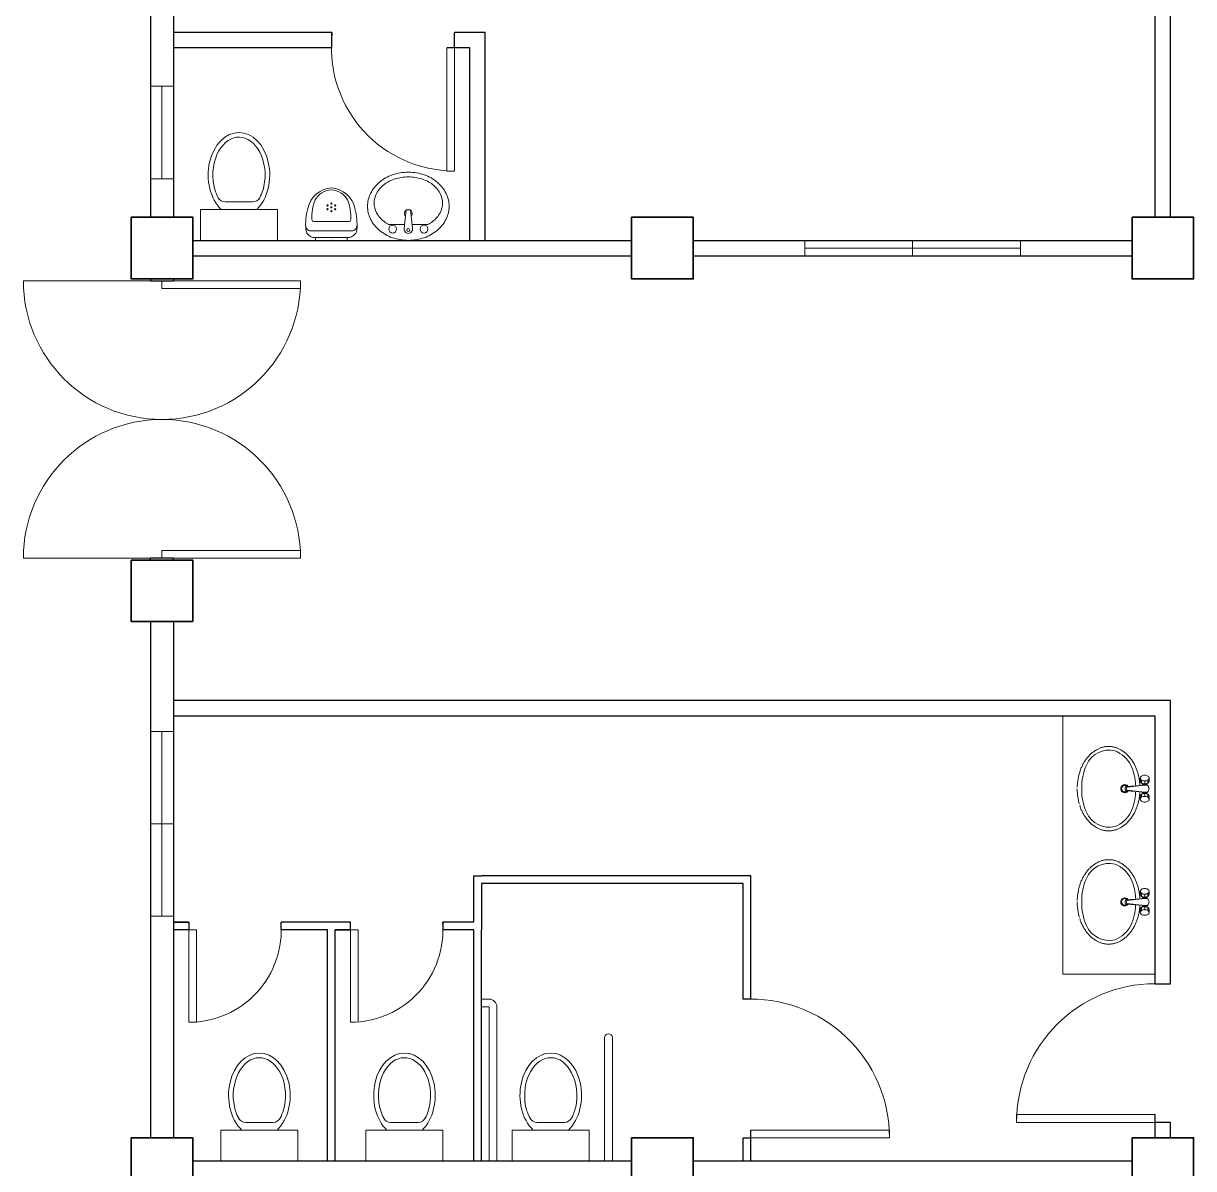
# Model space of a CAD drawing. Header units: millimetres. Extents: x 63005 to 126950, y 36019 to 74749.
# Drawn here: x 63154.81 to 63162.41, y 36893.94 to 36901.37 of the extents above; entities that cross this region are included whole.
import ezdxf

# ---------------------------------------------------------------- set-up
doc = ezdxf.new("R2010")
doc.units = ezdxf.units.MM
doc.header["$LTSCALE"] = 0.04
doc.linetypes.add('HIDDEN2', pattern=[0.1875, 0.125, -0.0625])

msp = doc.modelspace()

# ---------------------------------------------------------------- linework, layer by layer
at = {"color": 8, "lineweight": 25}
for p, q in [((63155.6368, 36905.713), (63155.6368, 36900.113)), ((63155.7868, 36905.713), (63155.7868, 36900.113)), ((63162.1618, 36900.113), (63162.1618, 36901.963)), ((63162.2618, 36900.113), (63162.2618, 36901.963)), ((63156.8181, 36901.313), (63155.7868, 36901.313)), ((63156.8118, 36901.313), (63156.8118, 36901.213)), ((63157.8107, 36901.313), (63157.6118, 36901.313)), ((63157.6118, 36901.213), (63157.6118, 36901.313)), ((63157.8118, 36899.963), (63157.8107, 36901.313)), ((63156.8118, 36901.213), (63155.7868, 36901.213)), ((63157.7118, 36901.213), (63157.5618, 36901.213)), ((63157.7118, 36901.213), (63157.6118, 36901.213)), ((63157.7118, 36899.963), (63157.7118, 36901.213)), ((63155.9118, 36899.963), (63158.7618, 36899.963)), ((63159.1618, 36899.963), (63162.0118, 36899.963)), ((63155.9118, 36899.863), (63158.7618, 36899.863)), ((63159.1618, 36899.863), (63162.0118, 36899.863)), ((63155.6368, 36899.713), (63155.6368, 36899.7005)), ((63155.6368, 36899.7005), (63155.7868, 36899.7005)), ((63155.7868, 36899.713), (63155.7868, 36899.7005)), ((63155.7868, 36897.9005), (63155.6368, 36897.9005)), ((63155.6368, 36897.888), (63155.6368, 36897.9005)), ((63155.7868, 36897.888), (63155.7868, 36897.9005)), ((63155.6368, 36897.488), (63155.6368, 36894.138)), ((63155.7868, 36897.488), (63155.6368, 36897.488)), ((63155.7868, 36897.488), (63155.7868, 36894.138)), ((63162.2618, 36896.9755), (63155.7868, 36896.9755)), ((63162.2618, 36895.138), (63162.2618, 36896.9755)), ((63162.1618, 36896.8755), (63155.7868, 36896.8755)), ((63162.1618, 36895.138), (63162.1618, 36896.8755)), ((63157.7368, 36895.538), (63157.7368, 36895.838)), ((63157.7368, 36895.838), (63157.7868, 36895.838)), ((63159.5368, 36895.838), (63157.7868, 36895.838)), ((63159.5368, 36895.038), (63159.5368, 36895.838)), ((63159.4868, 36895.788), (63157.7868, 36895.788)), ((63157.7868, 36895.788), (63157.7868, 36895.488)), ((63159.4868, 36895.0366), (63159.4868, 36895.788)), ((63155.8868, 36895.538), (63155.7868, 36895.538)), ((63155.7868, 36895.538), (63155.8868, 36895.538)), ((63155.8868, 36895.538), (63155.8868, 36895.488)), ((63156.7868, 36895.538), (63156.4868, 36895.538)), ((63156.4868, 36895.488), (63156.4868, 36895.538)), ((63156.9368, 36895.538), (63156.7868, 36895.538)), ((63156.9368, 36895.488), (63156.9368, 36895.538)), ((63157.7368, 36895.538), (63157.5368, 36895.538)), ((63157.5368, 36895.538), (63157.5368, 36895.488)), ((63155.8868, 36895.488), (63155.7868, 36895.488)), ((63156.7868, 36895.488), (63156.4847, 36895.488)), ((63156.7868, 36893.988), (63156.7868, 36895.488)), ((63156.8368, 36893.988), (63156.8368, 36895.488)), ((63156.9368, 36895.488), (63156.8368, 36895.488)), ((63156.8368, 36895.488), (63156.9368, 36895.488)), ((63157.7368, 36895.488), (63157.5368, 36895.488)), ((63157.7368, 36893.988), (63157.7368, 36895.488)), ((63157.7868, 36893.988), (63157.7868, 36895.488)), ((63162.1618, 36895.138), (63162.2618, 36895.138)), ((63159.5368, 36895.038), (63159.4868, 36895.038)), ((63162.1618, 36894.138), (63162.1618, 36894.288)), ((63162.2618, 36894.238), (63162.1618, 36894.238)), ((63162.2618, 36894.138), (63162.2618, 36894.238)), ((63159.4868, 36893.988), (63159.4868, 36894.138)), ((63159.4868, 36894.138), (63159.5368, 36894.138)), ((63159.5368, 36893.988), (63159.5368, 36894.188)), ((63155.9118, 36893.988), (63158.7618, 36893.988)), ((63156.8368, 36893.988), (63157.7368, 36893.988)), ((63156.8368, 36893.988), (63157.7368, 36893.988)), ((63159.1618, 36893.988), (63162.0118, 36893.988))]:
    msp.add_line(p, q, dxfattribs=at)
at = {"color": 8, "lineweight": -2}
for p, q in [((63156.8181, 36901.313), (63156.8118, 36901.313)), ((63159.1618, 36893.988), (63159.4868, 36893.988))]:
    msp.add_line(p, q, dxfattribs=at)
at = {"color": 8, "lineweight": 13}
for p, q in [((63157.5618, 36900.413), (63157.5618, 36901.213)), ((63157.6118, 36901.213), (63157.6118, 36900.413)), ((63157.6118, 36900.413), (63157.5618, 36900.413)), ((63155.7118, 36899.7005), (63154.8118, 36899.7005)), ((63155.7118, 36899.7005), (63156.6118, 36899.7005)), ((63155.7118, 36899.6505), (63155.7118, 36899.7005)), ((63156.6118, 36899.7005), (63156.6118, 36899.6505)), ((63156.6118, 36899.6505), (63155.7118, 36899.6505)), ((63155.7118, 36897.9505), (63156.6118, 36897.9505)), ((63155.7118, 36897.9005), (63155.7118, 36897.9505)), ((63156.6118, 36897.9505), (63156.6118, 36897.9005)), ((63155.7118, 36897.9005), (63154.8118, 36897.9005)), ((63156.6118, 36897.9005), (63155.7118, 36897.9005)), ((63155.8868, 36895.488), (63155.8868, 36894.888)), ((63155.8868, 36895.488), (63155.9368, 36895.488)), ((63155.9368, 36894.888), (63155.9368, 36895.488)), ((63156.4847, 36895.488), (63156.4868, 36895.488)), ((63156.9368, 36895.488), (63156.9368, 36894.888)), ((63156.9368, 36895.488), (63156.9868, 36895.488)), ((63156.9868, 36894.888), (63156.9868, 36895.488)), ((63155.8868, 36894.888), (63155.9368, 36894.888)), ((63161.2618, 36894.288), (63162.1618, 36894.288)), ((63161.2618, 36894.238), (63161.2618, 36894.288)), ((63162.1618, 36894.238), (63161.2618, 36894.238)), ((63159.5368, 36894.138), (63159.5368, 36894.188)), ((63160.4368, 36894.188), (63159.5368, 36894.188)), ((63159.5368, 36894.138), (63160.4368, 36894.138)), ((63160.4368, 36894.138), (63160.4368, 36894.188))]:
    msp.add_line(p, q, dxfattribs=at)
at = {"color": 8, "lineweight": 9}
for p, q in [((63155.6368, 36900.363), (63155.6368, 36900.963)), ((63155.6368, 36900.963), (63155.7868, 36900.963)), ((63155.7118, 36900.963), (63155.7118, 36900.363)), ((63155.7868, 36900.363), (63155.6368, 36900.363)), ((63156.1212, 36900.213), (63156.3022, 36900.213)), ((63155.9618, 36899.963), (63155.9618, 36900.163)), ((63155.9618, 36900.163), (63156.4618, 36900.163)), ((63156.4618, 36900.163), (63156.4618, 36899.963)), ((63157.2973, 36900.1609), (63157.284, 36900.039)), ((63157.3263, 36900.1609), (63157.3397, 36900.039)), ((63156.6798, 36900.0244), (63156.9438, 36900.0244)), ((63156.4618, 36899.963), (63155.9618, 36899.963)), ((63159.8868, 36899.863), (63159.8868, 36899.963)), ((63161.2868, 36899.913), (63159.8868, 36899.913)), ((63160.5868, 36899.963), (63161.2868, 36899.963)), ((63160.5868, 36899.963), (63160.5868, 36899.863)), ((63161.2868, 36899.963), (63161.2868, 36899.863)), ((63161.2868, 36899.863), (63159.8868, 36899.863)), ((63155.7868, 36896.7755), (63155.6368, 36896.7755)), ((63155.7118, 36896.7755), (63155.7118, 36895.5755)), ((63161.9797, 36896.4138), (63161.9704, 36896.418)), ((63161.9709, 36896.4182), (63162.0707, 36896.4243)), ((63161.9804, 36896.414), (63162.0761, 36896.4249)), ((63162.0656, 36896.4726), (63162.0656, 36896.4513)), ((63162.0741, 36896.4568), (63162.0656, 36896.4695)), ((63162.0741, 36896.4386), (63162.0656, 36896.4513)), ((63162.0741, 36896.4568), (63162.0946, 36896.4531)), ((63162.0741, 36896.4568), (63162.0741, 36896.4386)), ((63162.0741, 36896.4386), (63162.0946, 36896.4349)), ((63162.0761, 36896.4249), (63162.1116, 36896.4262)), ((63162.0806, 36896.4357), (63162.0806, 36896.4322)), ((63162.1151, 36896.4568), (63162.0946, 36896.4531)), ((63162.0946, 36896.4349), (63162.0946, 36896.4531)), ((63162.1151, 36896.4386), (63162.0946, 36896.4349)), ((63162.1086, 36896.4357), (63162.1086, 36896.4322)), ((63162.1151, 36896.4568), (63162.1236, 36896.4695)), ((63162.1151, 36896.4568), (63162.1151, 36896.4386)), ((63162.1151, 36896.4386), (63162.1236, 36896.4513)), ((63162.1236, 36896.4726), (63162.1236, 36896.4513)), ((63161.9797, 36896.3941), (63161.9704, 36896.3898)), ((63161.9709, 36896.3896), (63162.0707, 36896.3835)), ((63161.9804, 36896.3938), (63162.0761, 36896.3829)), ((63162.0741, 36896.3692), (63162.0656, 36896.3565)), ((63162.0656, 36896.3352), (63162.0656, 36896.3565)), ((63162.0741, 36896.351), (63162.0656, 36896.3383)), ((63162.0741, 36896.3692), (63162.0946, 36896.3729)), ((63162.0741, 36896.351), (63162.0741, 36896.3692)), ((63162.0741, 36896.351), (63162.0946, 36896.3547)), ((63162.0761, 36896.3829), (63162.1116, 36896.3816)), ((63162.0806, 36896.3722), (63162.0806, 36896.3756)), ((63162.0946, 36896.3729), (63162.0946, 36896.3547)), ((63162.1151, 36896.3692), (63162.0946, 36896.3729)), ((63162.1151, 36896.351), (63162.0946, 36896.3547)), ((63162.1086, 36896.3722), (63162.1086, 36896.3756)), ((63162.1151, 36896.3692), (63162.1236, 36896.3565)), ((63162.1151, 36896.351), (63162.1151, 36896.3692)), ((63162.1151, 36896.351), (63162.1236, 36896.3383)), ((63162.1236, 36896.3352), (63162.1236, 36896.3565)), ((63155.6368, 36896.1755), (63155.7868, 36896.1755)), ((63162.0656, 36895.7375), (63162.0656, 36895.7163)), ((63162.0741, 36895.7218), (63162.0656, 36895.7344)), ((63162.0741, 36895.7218), (63162.0946, 36895.718)), ((63162.0741, 36895.7218), (63162.0741, 36895.7036)), ((63162.1151, 36895.7218), (63162.0946, 36895.718)), ((63162.1151, 36895.7218), (63162.1236, 36895.7344)), ((63162.1151, 36895.7218), (63162.1151, 36895.7036)), ((63162.1236, 36895.7375), (63162.1236, 36895.7163)), ((63161.9797, 36895.6787), (63161.9704, 36895.6829)), ((63161.9797, 36895.659), (63161.9704, 36895.6547)), ((63161.9709, 36895.6831), (63162.0707, 36895.6892)), ((63161.9709, 36895.6546), (63162.0707, 36895.6484)), ((63161.9804, 36895.6789), (63162.0761, 36895.6899)), ((63161.9804, 36895.6587), (63162.0761, 36895.6478)), ((63162.0741, 36895.7036), (63162.0656, 36895.7163)), ((63162.0741, 36895.7036), (63162.0946, 36895.6998)), ((63162.0761, 36895.6899), (63162.1116, 36895.6911)), ((63162.0761, 36895.6478), (63162.1116, 36895.6466)), ((63162.0806, 36895.7006), (63162.0806, 36895.6971)), ((63162.0946, 36895.6998), (63162.0946, 36895.718)), ((63162.1151, 36895.7036), (63162.0946, 36895.6998)), ((63162.1086, 36895.7006), (63162.1086, 36895.6971)), ((63162.1151, 36895.7036), (63162.1236, 36895.7163)), ((63155.7868, 36895.5755), (63155.6368, 36895.5755)), ((63162.0741, 36895.6341), (63162.0656, 36895.6214)), ((63162.0656, 36895.6001), (63162.0656, 36895.6214)), ((63162.0741, 36895.6159), (63162.0656, 36895.6032)), ((63162.0741, 36895.6341), (63162.0946, 36895.6378)), ((63162.0741, 36895.6159), (63162.0741, 36895.6341)), ((63162.0741, 36895.6159), (63162.0946, 36895.6196)), ((63162.0806, 36895.6371), (63162.0806, 36895.6406)), ((63162.0946, 36895.6378), (63162.0946, 36895.6196)), ((63162.1151, 36895.6341), (63162.0946, 36895.6378)), ((63162.1151, 36895.6159), (63162.0946, 36895.6196)), ((63162.1086, 36895.6371), (63162.1086, 36895.6406)), ((63162.1151, 36895.6159), (63162.1151, 36895.6341)), ((63162.1151, 36895.6341), (63162.1236, 36895.6214)), ((63162.1151, 36895.6159), (63162.1236, 36895.6032)), ((63162.1236, 36895.6001), (63162.1236, 36895.6214)), ((63157.7868, 36894.988), (63157.7868, 36895.038)), ((63157.7868, 36895.038), (63157.8368, 36895.038)), ((63157.8368, 36894.988), (63157.7868, 36894.988)), ((63157.8368, 36894.688), (63157.8368, 36894.988)), ((63157.8868, 36894.988), (63157.8868, 36893.988)), ((63158.5868, 36894.788), (63158.5868, 36893.988)), ((63158.6368, 36894.688), (63158.6368, 36894.788)), ((63157.8368, 36893.988), (63157.8368, 36894.688)), ((63158.6368, 36893.988), (63158.6368, 36894.688)), ((63156.435, 36894.238), (63156.254, 36894.238)), ((63157.3774, 36894.238), (63157.1964, 36894.238)), ((63158.1462, 36894.238), (63158.3272, 36894.238)), ((63156.0944, 36894.188), (63156.0944, 36893.988)), ((63156.5944, 36894.188), (63156.0944, 36894.188)), ((63156.5944, 36893.988), (63156.5944, 36894.188)), ((63157.0368, 36894.188), (63157.0368, 36893.988)), ((63157.5368, 36894.188), (63157.0368, 36894.188)), ((63157.5368, 36893.988), (63157.5368, 36894.188)), ((63157.9868, 36893.988), (63157.9868, 36894.188)), ((63157.9868, 36894.188), (63158.4868, 36894.188)), ((63158.4868, 36894.188), (63158.4868, 36893.988)), ((63156.0944, 36893.988), (63156.5944, 36893.988)), ((63157.0368, 36893.988), (63157.5368, 36893.988)), ((63157.7868, 36893.988), (63157.8368, 36893.988)), ((63158.4868, 36893.988), (63157.9868, 36893.988)), ((63158.5868, 36893.988), (63158.6368, 36893.988))]:
    msp.add_line(p, q, dxfattribs=at)
for points in [[(63155.6368, 36900.963), (63155.7868, 36900.963), (63155.7868, 36900.363), (63155.6368, 36900.363)], [(63159.8868, 36899.963), (63161.2868, 36899.963), (63161.2868, 36899.863), (63159.8868, 36899.863)], [(63155.6368, 36896.7755), (63155.7868, 36896.7755), (63155.7868, 36895.5755), (63155.6368, 36895.5755)]]:
    msp.add_lwpolyline(points, close=True, dxfattribs=at)
for points in [[(63157.5768, 36900.184, 0.11576), (63157.5575, 36900.2665, 0.104047), (63157.4992, 36900.3402, 0.090875), (63157.4153, 36900.3876, 0.083344), (63157.3118, 36900.405, 0.083344), (63157.2084, 36900.3876, 0.090875), (63157.1244, 36900.3402, 0.104047), (63157.0662, 36900.2665, 0.11576), (63157.0468, 36900.184, 0.11576), (63157.0662, 36900.1015, 0.104047), (63157.1244, 36900.0277, 0.090875), (63157.2084, 36899.9803, 0.083344), (63157.3118, 36899.963, 0.083344), (63157.4153, 36899.9803, 0.090875), (63157.4992, 36900.0277, 0.104047), (63157.5575, 36900.1015, 0.11576)], [(63162.0656, 36896.4726, 0.145837), (63162.0676, 36896.4661, 0.107165), (63162.0741, 36896.4596, 0.077149), (63162.0831, 36896.4558, 0.064217), (63162.0946, 36896.4543, 0.064217), (63162.1062, 36896.4558, 0.077149), (63162.1151, 36896.4596, 0.107165), (63162.1217, 36896.4661, 0.145837), (63162.1236, 36896.4726, 0.145837), (63162.1217, 36896.4792, 0.107165), (63162.1151, 36896.4856, 0.077149), (63162.1062, 36896.4895, 0.064217), (63162.0946, 36896.491, 0.064217), (63162.0831, 36896.4895, 0.077149), (63162.0741, 36896.4856, 0.107165), (63162.0676, 36896.4792, 0.145837)], [(63162.0656, 36896.3352, -0.145837), (63162.0676, 36896.3417, -0.107165), (63162.0741, 36896.3482, -0.077149), (63162.0831, 36896.3521, -0.064217), (63162.0946, 36896.3536, -0.064217), (63162.1062, 36896.3521, -0.077149), (63162.1151, 36896.3482, -0.107165), (63162.1217, 36896.3417, -0.145837), (63162.1236, 36896.3352, -0.145837), (63162.1217, 36896.3287, -0.107165), (63162.1151, 36896.3222, -0.077149), (63162.1062, 36896.3183, -0.064217), (63162.0946, 36896.3168, -0.064217), (63162.0831, 36896.3183, -0.077149), (63162.0741, 36896.3222, -0.107165), (63162.0676, 36896.3287, -0.145837)], [(63162.0656, 36895.7375, 0.145837), (63162.0676, 36895.731, 0.107165), (63162.0741, 36895.7246, 0.077149), (63162.0831, 36895.7207, 0.064217), (63162.0946, 36895.7192, 0.064217), (63162.1062, 36895.7207, 0.077149), (63162.1151, 36895.7246, 0.107165), (63162.1217, 36895.731, 0.145837), (63162.1236, 36895.7375, 0.145837), (63162.1217, 36895.7441, 0.107165), (63162.1151, 36895.7505, 0.077149), (63162.1062, 36895.7544, 0.064217), (63162.0946, 36895.7559, 0.064217), (63162.0831, 36895.7544, 0.077149), (63162.0741, 36895.7505, 0.107165), (63162.0676, 36895.7441, 0.145837)], [(63162.0656, 36895.6001, -0.145837), (63162.0676, 36895.6066, -0.107165), (63162.0741, 36895.6131, -0.077149), (63162.0831, 36895.617, -0.064217), (63162.0946, 36895.6185, -0.064217), (63162.1062, 36895.617, -0.077149), (63162.1151, 36895.6131, -0.107165), (63162.1217, 36895.6066, -0.145837), (63162.1236, 36895.6001, -0.145837), (63162.1217, 36895.5936, -0.107165), (63162.1151, 36895.5871, -0.077149), (63162.1062, 36895.5832, -0.064217), (63162.0946, 36895.5818, -0.064217), (63162.0831, 36895.5832, -0.077149), (63162.0741, 36895.5871, -0.107165), (63162.0676, 36895.5936, -0.145837)]]:
    msp.add_lwpolyline(points, format="xyb", close=True, dxfattribs=at)
for points in [[(63157.5343, 36900.205, 0.124838), (63157.5185, 36900.2675, 0.105788), (63157.4692, 36900.3252, 0.086697), (63157.3994, 36900.3614, 0.076776), (63157.3118, 36900.375, 0.076776), (63157.2242, 36900.3614, 0.086697), (63157.1545, 36900.3252, 0.105788), (63157.1052, 36900.2675, 0.124838), (63157.0893, 36900.205, 0.124838), (63157.1052, 36900.1424, 0.105788), (63157.1545, 36900.0848, 0.040067), (63157.1852, 36900.065), (63157.2874, 36900.065, 0.040067)], [(63156.7083, 36899.9805, -0.232594), (63156.657, 36900.0044, -0.150533), (63156.6461, 36900.0317, -0.085973), (63156.6592, 36900.17, -0.343308), (63156.8118, 36900.303)], [(63156.8118, 36900.0844), (63156.7006, 36900.0844, -0.398633), (63156.6856, 36900.0986, -0.107696), (63156.7066, 36900.226, -0.267529), (63156.8118, 36900.2904)], [(63156.9153, 36899.9805, 0.232594), (63156.9667, 36900.0044, 0.150533), (63156.9776, 36900.0317, 0.085973), (63156.9644, 36900.17, 0.343308), (63156.8118, 36900.303)], [(63156.8118, 36900.0844), (63156.9231, 36900.0844, 0.398633), (63156.9381, 36900.0986, 0.107696), (63156.917, 36900.226, 0.267529), (63156.8118, 36900.2904)], [(63157.3362, 36900.065), (63157.4384, 36900.065, 0.040067), (63157.4692, 36900.0848, 0.105788), (63157.5185, 36900.1424, 0.124838), (63157.5343, 36900.205, 0.124838)], [(63162.0793, 36896.4377, 0.035268), (63162.0797, 36896.4369, 0.107165), (63162.0833, 36896.4333, 0.077149), (63162.0882, 36896.4312, 0.064217), (63162.0946, 36896.4304, 0.064217)], [(63162.0807, 36896.4374, 0.046803), (63162.0826, 36896.436, 0.077149), (63162.0878, 36896.4337, 0.064217), (63162.0946, 36896.4328, 0.064217), (63162.1014, 36896.4337, 0.077149), (63162.1067, 36896.436, 0.046803), (63162.1085, 36896.4374, 0.145837)], [(63162.0811, 36896.4352, 0.047218), (63162.0816, 36896.4342, 0.107177), (63162.0847, 36896.431, 0.077931), (63162.089, 36896.4291, 0.065152), (63162.0946, 36896.4284, 0.065152), (63162.1002, 36896.4291, 0.077931), (63162.1045, 36896.431, 0.107177), (63162.1077, 36896.4342, 0.047218), (63162.1082, 36896.4352, 0.144081)], [(63162.0946, 36896.4304, 0.064217), (63162.101, 36896.4312, 0.077149), (63162.1059, 36896.4333, 0.107165), (63162.1096, 36896.4369, 0.035268), (63162.11, 36896.4377, 0.145837)], [(63162.0793, 36896.3701, -0.035268), (63162.0797, 36896.3709, -0.107165), (63162.0833, 36896.3745, -0.077149), (63162.0882, 36896.3766, -0.064217), (63162.0946, 36896.3774, -0.064217)], [(63162.0807, 36896.3704, -0.046803), (63162.0826, 36896.3718, -0.077149), (63162.0878, 36896.3741, -0.064217), (63162.0946, 36896.375, -0.064217), (63162.1014, 36896.3741, -0.077149), (63162.1067, 36896.3718, -0.046803), (63162.1085, 36896.3704, -0.145837)], [(63162.0811, 36896.3726, -0.047218), (63162.0816, 36896.3736, -0.107177), (63162.0847, 36896.3768, -0.077931), (63162.089, 36896.3787, -0.065152), (63162.0946, 36896.3794, -0.065152), (63162.1002, 36896.3787, -0.077931), (63162.1045, 36896.3768, -0.107177), (63162.1077, 36896.3736, -0.047218), (63162.1082, 36896.3726, -0.144081)], [(63162.0946, 36896.3774, -0.064217), (63162.101, 36896.3766, -0.077149), (63162.1059, 36896.3745, -0.107165), (63162.1096, 36896.3709, -0.035268), (63162.11, 36896.3701, -0.145837)], [(63162.0793, 36895.7026, 0.035268), (63162.0797, 36895.7018, 0.107165), (63162.0833, 36895.6983, 0.077149), (63162.0882, 36895.6961, 0.064217), (63162.0946, 36895.6953, 0.064217)], [(63162.0807, 36895.7024, 0.046803), (63162.0826, 36895.7009, 0.077149), (63162.0878, 36895.6986, 0.064217), (63162.0946, 36895.6978, 0.064217), (63162.1014, 36895.6986, 0.077149), (63162.1067, 36895.7009, 0.046803), (63162.1085, 36895.7024, 0.145837)], [(63162.0811, 36895.7001, 0.047218), (63162.0816, 36895.6991, 0.107177), (63162.0847, 36895.696, 0.077931), (63162.089, 36895.6941, 0.065152), (63162.0946, 36895.6933, 0.065152), (63162.1002, 36895.6941, 0.077931), (63162.1045, 36895.696, 0.107177), (63162.1077, 36895.6991, 0.047218), (63162.1082, 36895.7001, 0.144081)], [(63162.0811, 36895.6375, -0.047218), (63162.0816, 36895.6385, -0.107177), (63162.0847, 36895.6417, -0.077931), (63162.089, 36895.6436, -0.065152), (63162.0946, 36895.6443, -0.065152), (63162.1002, 36895.6436, -0.077931), (63162.1045, 36895.6417, -0.107177), (63162.1077, 36895.6385, -0.047218), (63162.1082, 36895.6375, -0.144081)], [(63162.0946, 36895.6953, 0.064217), (63162.101, 36895.6961, 0.077149), (63162.1059, 36895.6983, 0.107165), (63162.1096, 36895.7018, 0.035268), (63162.11, 36895.7026, 0.145837)], [(63162.0793, 36895.635, -0.035268), (63162.0797, 36895.6358, -0.107165), (63162.0833, 36895.6394, -0.077149), (63162.0882, 36895.6415, -0.064217), (63162.0946, 36895.6424, -0.064217)], [(63162.0807, 36895.6353, -0.046803), (63162.0826, 36895.6367, -0.077149), (63162.0878, 36895.639, -0.064217), (63162.0946, 36895.6399, -0.064217), (63162.1014, 36895.639, -0.077149), (63162.1067, 36895.6367, -0.046803), (63162.1085, 36895.6353, -0.145837)], [(63162.0946, 36895.6424, -0.064217), (63162.101, 36895.6415, -0.077149), (63162.1059, 36895.6394, -0.107165), (63162.1096, 36895.6358, -0.035268), (63162.11, 36895.635, -0.145837)]]:
    msp.add_lwpolyline(points, format="xyb", dxfattribs=at)
at = {"color": 8, "lineweight": 35}
for points in [[(63155.5118, 36900.113), (63155.9118, 36900.113), (63155.9118, 36899.713), (63155.5118, 36899.713)], [(63158.7618, 36900.113), (63159.1618, 36900.113), (63159.1618, 36899.713), (63158.7618, 36899.713)], [(63162.0118, 36900.113), (63162.4118, 36900.113), (63162.4118, 36899.713), (63162.0118, 36899.713)], [(63155.5118, 36897.888), (63155.9118, 36897.888), (63155.9118, 36897.488), (63155.5118, 36897.488)], [(63155.5118, 36894.138), (63155.9118, 36894.138), (63155.9118, 36893.738), (63155.5118, 36893.738)], [(63158.7618, 36894.138), (63159.1618, 36894.138), (63159.1618, 36893.738), (63158.7618, 36893.738)], [(63162.0118, 36894.138), (63162.4118, 36894.138), (63162.4118, 36893.738), (63162.0118, 36893.738)]]:
    msp.add_lwpolyline(points, close=True, dxfattribs=at)
at = {"color": 8, "lineweight": 9}
for points in [[(63156.8118, 36899.9805), (63156.7083, 36899.9805)], [(63156.7083, 36899.9805), (63156.7083, 36899.963), (63156.8118, 36899.963)], [(63156.8118, 36899.9805), (63156.9153, 36899.9805)], [(63156.9153, 36899.9805), (63156.9153, 36899.963), (63156.8118, 36899.963)]]:
    msp.add_lwpolyline(points, dxfattribs=at)
at = {"color": 8, "lineweight": 9, "ltscale": 0.4}
msp.add_lwpolyline([(63162.1618, 36896.8755), (63162.1618, 36895.2003), (63161.5618, 36895.2003), (63161.5618, 36896.8755)], close=True, dxfattribs=at)
at = {"color": 8, "lineweight": 9}
for centre, radius in [((63156.8118, 36900.2024), 0.004), ((63156.7868, 36900.1899), 0.004), ((63156.7868, 36900.1649), 0.004), ((63156.8118, 36900.1774), 0.004), ((63156.8118, 36900.1524), 0.004), ((63156.8368, 36900.1899), 0.004), ((63156.8368, 36900.1649), 0.004), ((63157.2102, 36900.036), 0.0255), ((63157.4134, 36900.036), 0.0255), ((63157.3118, 36900.0295), 0.0095)]:
    msp.add_circle(centre, radius, dxfattribs=at)
at = {"color": 8, "lineweight": 13}
for centre, radius, start, end in [((63157.6118, 36901.213), 0.8, 172.81924, 266.41668), ((63155.7118, 36899.7005), 0.9, 180, 0), ((63155.7118, 36897.9005), 0.9, 0, 180), ((63155.8868, 36895.488), 0.6, 270, 4.78019), ((63156.9368, 36895.488), 0.6, 270, 4.78019), ((63162.1618, 36894.238), 0.9, 90, 180), ((63159.5368, 36894.138), 0.9, 0, 93.18474)]:
    msp.add_arc(centre, radius, start, end, dxfattribs=at)
at = {"color": 8, "lineweight": 9}
for centre, radius, start, end in [((63156.1212, 36900.263), 0.05, 208.15006, 270), ((63156.3022, 36900.263), 0.05, 270, 331.99164), ((63157.3118, 36900.1379), 0.025, 126.30681, 221.20218), ((63157.3118, 36900.0672), 0.0948, 81.20259, 98.79741), ((63157.3118, 36900.1379), 0.025, 71.37929, 108.62071), ((63157.3118, 36900.1379), 0.025, 318.79782, 53.69319), ((63156.6798, 36900.0594), 0.035, 177.32234, 270), ((63156.9438, 36900.0594), 0.035, 270, 2.67766), ((63157.3118, 36900.036), 0.028, 173.75449, 6.24551), ((63161.8632, 36896.4939), 0.1602, 76.08964, 156.86056), ((63161.8245, 36896.4592), 0.2052, 28.39676, 67.90902), ((63162.0499, 36896.4101), 0.3649, 156.28427, 180.96432), ((63161.6709, 36896.4101), 0.3649, 2.44326, 23.71573), ((63161.9648, 36896.4039), 0.0263, 37.88698, 321.83592), ((63161.9648, 36896.4039), 0.0213, 46.69812, 313.06766), ((63161.9945, 36896.4039), 0.028, 150.61211, 209.38789), ((63161.971, 36896.4172), 0.001, 93.51588, 150.61211), ((63161.9904, 36896.4039), 0.0147, 140.28134, 219.71866), ((63161.9807, 36896.412), 0.002, 96.51755, 140.28134), ((63162.0731, 36896.4322), 0.00756, 276.51755, 0), ((63162.1162, 36896.4322), 0.00756, 180, 232.68158), ((63162.0946, 36896.4039), 0.028, 307.31842, 52.68158), ((63162.0499, 36896.3978), 0.3649, 179.03568, 203.71573), ((63161.971, 36896.3906), 0.001, 209.38789, 266.48412), ((63161.9807, 36896.3958), 0.002, 219.71866, 263.48245), ((63161.6709, 36896.3978), 0.3649, 336.28427, 357.55674), ((63162.0731, 36896.3756), 0.00756, 0, 83.48245), ((63162.1162, 36896.3756), 0.00756, 127.31842, 180), ((63161.8632, 36896.314), 0.1602, 203.13944, 283.91036), ((63161.8245, 36896.3486), 0.2052, 292.09098, 331.60324), ((63161.8632, 36895.7588), 0.1602, 76.08964, 156.86056), ((63161.8245, 36895.7241), 0.2052, 28.39676, 67.90902), ((63162.0499, 36895.675), 0.3649, 156.28427, 180.96432), ((63161.6709, 36895.675), 0.3649, 2.44326, 23.71573), ((63162.0499, 36895.6627), 0.3649, 179.03568, 203.71573), ((63161.9648, 36895.6688), 0.0263, 38.16408, 322.11302), ((63161.9648, 36895.6688), 0.0213, 46.93234, 313.30188), ((63161.9945, 36895.6688), 0.028, 150.61211, 209.38789), ((63161.971, 36895.6821), 0.001, 93.51588, 150.61211), ((63161.971, 36895.6556), 0.001, 209.38789, 266.48412), ((63161.9904, 36895.6688), 0.0147, 140.28134, 219.71866), ((63161.9807, 36895.6769), 0.002, 96.51755, 140.28134), ((63161.9807, 36895.6607), 0.002, 219.71866, 263.48245), ((63161.6709, 36895.6627), 0.3649, 336.28427, 357.55674), ((63162.0731, 36895.6971), 0.00756, 276.51755, 0), ((63162.0731, 36895.6406), 0.00756, 0, 83.48245), ((63162.1162, 36895.6971), 0.00756, 180, 232.68158), ((63162.1162, 36895.6406), 0.00756, 127.31842, 180), ((63162.0946, 36895.6688), 0.028, 307.31842, 52.68158), ((63161.8632, 36895.5789), 0.1602, 203.13944, 283.91036), ((63161.8245, 36895.6135), 0.2052, 292.09098, 331.60324), ((63157.8368, 36894.988), 0.05, 0, 90), ((63158.6118, 36894.788), 0.025, 0, 180), ((63156.254, 36894.288), 0.05, 208.00836, 270), ((63156.435, 36894.288), 0.05, 270, 331.84994), ((63157.1964, 36894.288), 0.05, 208.00836, 270), ((63157.3774, 36894.288), 0.05, 270, 331.84994), ((63158.1462, 36894.288), 0.05, 208.15006, 270), ((63158.3272, 36894.288), 0.05, 270, 331.99164)]:
    msp.add_arc(centre, radius, start, end, dxfattribs=at)
at = {"color": 8, "linetype": 'HIDDEN2', "lineweight": 9}
for centre, radius, start, end in [((63161.8922, 36896.4663), 0.22, 119.08919, 143.33137), ((63161.86, 36896.5241), 0.1538, 90, 119.08919), ((63161.86, 36896.5241), 0.1538, 60.91081, 90), ((63161.8279, 36896.4663), 0.22, 36.66863, 60.91081), ((63161.9429, 36896.4286), 0.2832, 143.33137, 162.86063), ((63161.7772, 36896.4286), 0.2832, 17.13937, 36.66863), ((63162.0228, 36896.4039), 0.3668, 162.86063, 180), ((63161.6972, 36896.4039), 0.3668, 3.11901, 17.13937), ((63162.0228, 36896.4039), 0.3668, 180, 197.13937), ((63161.6972, 36896.4039), 0.3668, 342.86063, 356.88099), ((63161.9429, 36896.3793), 0.2832, 197.13937, 216.66863), ((63161.7772, 36896.3793), 0.2832, 323.33137, 342.86063), ((63161.8922, 36896.3415), 0.22, 216.66863, 240.91081), ((63161.8279, 36896.3415), 0.22, 299.08919, 323.33137), ((63161.86, 36896.2837), 0.1538, 240.91081, 270), ((63161.86, 36896.2837), 0.1538, 270, 299.08919), ((63161.8922, 36895.7312), 0.22, 119.08919, 143.33137), ((63161.86, 36895.7891), 0.1538, 90, 119.08919), ((63161.86, 36895.7891), 0.1538, 60.91081, 90), ((63161.8279, 36895.7312), 0.22, 36.66863, 60.91081), ((63161.9429, 36895.6935), 0.2832, 143.33137, 162.86063), ((63161.7772, 36895.6935), 0.2832, 17.13937, 36.66863), ((63162.0228, 36895.6688), 0.3668, 162.86063, 180), ((63161.6972, 36895.6688), 0.3668, 3.11901, 17.13937), ((63162.0228, 36895.6688), 0.3668, 180, 197.13937), ((63161.6972, 36895.6688), 0.3668, 342.86063, 356.88099), ((63161.9429, 36895.6442), 0.2832, 197.13937, 216.66863), ((63161.7772, 36895.6442), 0.2832, 323.33137, 342.86063), ((63161.8922, 36895.6064), 0.22, 216.66863, 240.91081), ((63161.8279, 36895.6064), 0.22, 299.08919, 323.33137), ((63161.86, 36895.5486), 0.1538, 240.91081, 270), ((63161.86, 36895.5486), 0.1538, 270, 299.08919)]:
    msp.add_arc(centre, radius, start, end, dxfattribs=at)
at = {"color": 8, "lineweight": 9, "extrusion": (0, 0, -1)}
for centre in [(63156.2118, 36900.388), (63158.2368, 36894.413)]:
    msp.add_ellipse(centre, major_axis=(0, -0.275), ratio=0.727273, start_param=0.612555, end_param=5.670631, dxfattribs=at)
at = {"color": 8, "lineweight": 9}
for centre in [(63156.3444, 36894.413), (63157.2868, 36894.413)]:
    msp.add_ellipse(centre, major_axis=(0, -0.275), ratio=0.727273, start_param=0.612555, end_param=5.670631, dxfattribs=at)
for points in [[(63156.0772, 36900.2394), (63156.0684, 36900.2558), (63156.0609, 36900.2739), (63156.0341, 36900.365), (63156.0392, 36900.4522), (63156.097, 36900.5838), (63156.147, 36900.6252), (63156.2451, 36900.6386), (63156.2973, 36900.6127), (63156.3714, 36900.5015), (63156.3892, 36900.4178), (63156.3735, 36900.304), (63156.3621, 36900.2691), (63156.3464, 36900.2395)], [(63156.4791, 36894.2644), (63156.4879, 36894.2808), (63156.4953, 36894.2989), (63156.5222, 36894.39), (63156.5171, 36894.4772), (63156.4593, 36894.6088), (63156.4092, 36894.6502), (63156.3111, 36894.6636), (63156.259, 36894.6377), (63156.1849, 36894.5265), (63156.1671, 36894.4428), (63156.1827, 36894.329), (63156.1942, 36894.2941), (63156.2099, 36894.2645)], [(63157.4215, 36894.2644), (63157.4303, 36894.2808), (63157.4377, 36894.2989), (63157.4646, 36894.39), (63157.4595, 36894.4772), (63157.4017, 36894.6088), (63157.3516, 36894.6502), (63157.2535, 36894.6636), (63157.2014, 36894.6377), (63157.1273, 36894.5265), (63157.1095, 36894.4428), (63157.1251, 36894.329), (63157.1365, 36894.2941), (63157.1523, 36894.2645)], [(63158.1022, 36894.2644), (63158.0934, 36894.2808), (63158.0859, 36894.2989), (63158.0591, 36894.39), (63158.0642, 36894.4772), (63158.122, 36894.6088), (63158.172, 36894.6502), (63158.2701, 36894.6636), (63158.3223, 36894.6377), (63158.3964, 36894.5265), (63158.4142, 36894.4428), (63158.3985, 36894.329), (63158.3871, 36894.2941), (63158.3714, 36894.2645)]]:
    msp.add_open_spline(points, degree=3, knots=[0.937253, 0.937253, 0.937253, 0.937253, 1.185372, 1.185372, 2.113864, 2.113864, 3.042356, 3.042356, 3.970847, 3.970847, 4.899339, 4.899339, 5.346062, 5.346062, 5.346062, 5.346062], dxfattribs=at)
for p in [(63156.8118, 36899.963), (63162.1618, 36896.4039), (63162.1618, 36895.6688)]:
    msp.add_point(p, dxfattribs=at)

doc.saveas('drawing.dxf')
